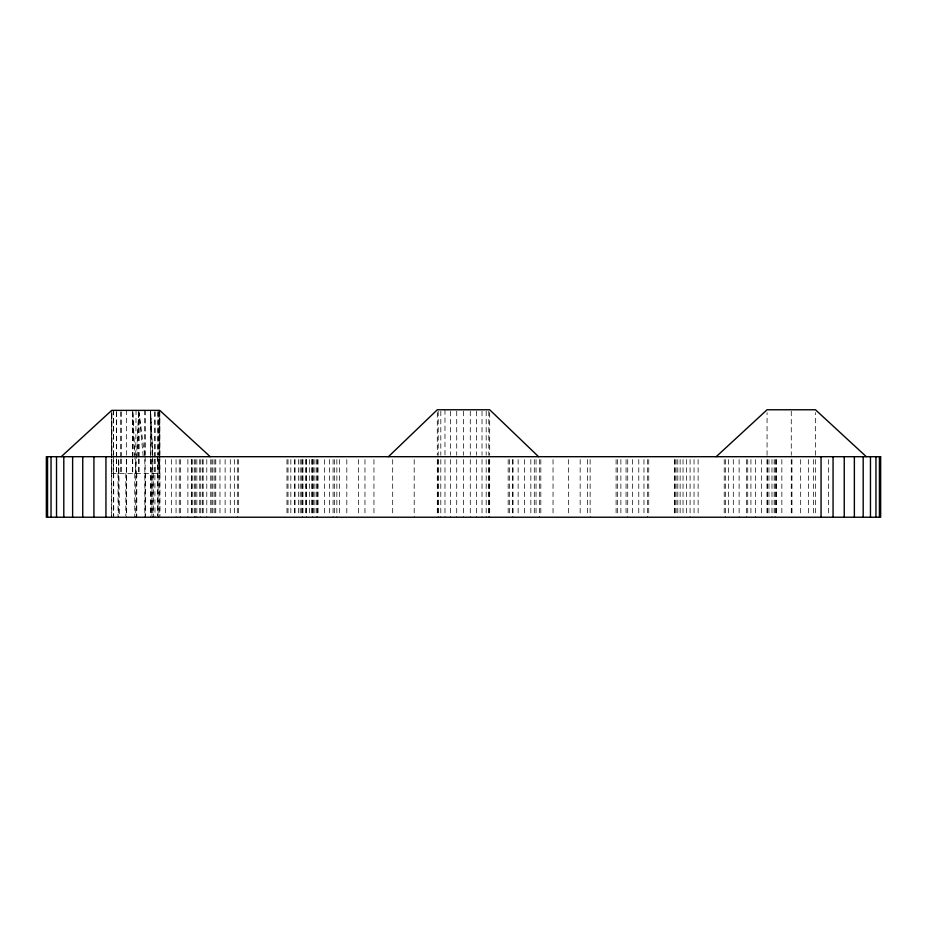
<?xml version="1.0" encoding="UTF-8"?>
<svg xmlns="http://www.w3.org/2000/svg" width="927" height="927" viewBox="0 0 927 927"><rect width="100%" height="100%" fill="white"/><g stroke="black" fill="none" stroke-linecap="round" stroke-linejoin="round"><path stroke-width="0.7" stroke-dasharray="4.63 3.48" d="M113.43 455.25L113.442 411.82M126.64 459.479L126.628 515.818M144.832 455.25L144.844 410.371M158.03 411.82L158.03 455.25L158.158 410.371L158.123 455.25M767.058 455.273L767.069 412.619M815.447 455.273L815.459 412.619M113.314 473.396L113.337 459.479M159.664 456.698L159.745 411.82L159.711 457.637M111.541 455.25L111.761 410.371L111.773 455.25M118.621 473.396L118.702 458.807L119.537 517.231M111.541 517.231L111.634 459.328M135.748 455.261L136.049 410.684M137.184 456.698L138.679 411.82M138.587 413.175L135.736 473.396L134.693 471.484M136.709 471.611L135.736 473.396L134.96 456.698M111.541 473.396L159.931 473.396L159.931 515.818M144.647 455.296L139.096 413.175L143.21 456.698M159.734 471.53L158.424 459.386L159.734 473.396L159.664 459.479M150.336 410.371L152.77 455.296L150.603 410.371M157.184 456.698L158.03 473.396M132.874 413.175L134.89 455.296M152.225 456.698L152.839 473.396M152.167 455.25L150.649 411.82L150.603 457.637M132.793 411.82L134.23 456.698M159.826 456.698L159.931 473.396M159.757 410.371L159.931 455.25M158.135 459.479L158.158 517.231M144.832 459.479L144.844 517.231M113.314 410.371L113.337 455.25M828.367 459.572L828.367 515.783M815.447 459.572L815.447 515.783M813.535 459.572L813.535 515.783M808.344 459.572L808.344 515.783M800.673 459.572L800.673 515.783M791.959 459.572L791.959 515.783M791.264 411.194L791.264 455.273M791.264 459.572L791.264 515.783M781.843 459.572L781.843 515.783M776.351 459.572L776.351 515.783M776.05 459.572L776.05 515.783M775.181 459.572L775.181 517.231M774.149 459.572L774.149 515.783M771.982 459.572L771.982 517.231M768.947 459.572L768.947 515.783M767.255 459.572L767.255 515.783M767.058 459.572L767.058 515.783M761.461 459.572L761.461 515.783M755.656 459.572L755.656 517.231M750.916 459.572L750.916 515.783M747.73 459.572L747.73 515.783M746.559 459.572L746.559 517.231M739.109 459.572L739.109 517.231M733.303 459.572L733.303 515.783M728.564 459.572L728.564 515.783M725.377 459.572L725.377 517.231M724.219 459.572L724.219 515.783M698.112 459.572L698.112 515.783M694.033 459.572L694.033 515.783M690.094 459.572L690.094 517.231M686.386 459.572L686.386 515.783M683.037 459.572L683.037 515.783M680.14 459.572L680.14 515.783M677.799 459.572L677.799 515.783M676.061 459.572L676.061 515.783M675.007 459.572L675.007 515.783M674.647 459.572L674.647 515.783M648.749 459.572L648.749 515.783M647.463 459.572L647.463 517.231M643.964 459.572L643.964 515.783M638.773 459.572L638.773 515.783M632.423 459.572L632.423 515.783M627.73 459.572L627.73 517.231M626.061 459.572L626.061 515.783M620.87 459.572L620.87 515.783M617.37 459.572L617.37 515.783M616.096 459.572L616.096 515.783M590.128 459.572L590.128 517.231M587.556 459.572L587.556 515.783M580.175 459.572L580.175 515.783M568.494 459.572L568.494 515.783M553.037 459.572L553.037 515.783M540.823 459.572L540.823 515.783M539.537 459.572L539.537 517.231M536.038 459.572L536.038 515.783M534.3 459.572L534.3 515.783M530.847 459.572L530.847 515.783M524.497 459.572L524.497 515.783M518.135 459.572L518.135 515.783M512.944 459.572L512.944 515.783M512.782 459.572L512.782 517.231M509.444 459.572L509.444 515.783M508.17 459.572L508.17 515.783M489.688 412.619L489.688 455.273M489.688 459.572L489.688 517.231M489.016 459.572L489.016 515.783M488.796 411.194L488.796 455.273M488.796 459.572L488.796 517.231M486.177 411.194L486.177 455.273M486.177 459.572L486.177 517.231M482.017 411.194L482.017 455.273M482.017 459.572L482.017 517.231M476.594 411.194L476.594 455.273M476.594 459.572L476.594 517.231M470.279 411.194L470.279 455.273M470.279 459.572L470.279 517.231M463.5 411.194L463.5 455.273M463.5 459.572L463.5 517.231M456.721 411.194L456.721 455.273M456.721 459.572L456.721 517.231M450.395 411.194L450.395 455.273M450.395 459.572L450.395 517.231M444.972 409.769L444.972 455.273M444.972 459.572L444.972 517.231M440.812 411.194L440.812 455.273M440.812 459.572L440.812 517.231M438.193 411.194L438.193 455.273M438.193 459.572L438.193 517.231M437.973 459.572L437.973 515.783M437.301 412.619L437.301 455.273M437.301 459.572L437.301 515.783M414.195 459.572L414.195 517.231M392.689 459.572L392.689 515.783M373.952 459.572L373.952 515.783M364.96 459.572L364.96 515.783M358.482 459.572L358.482 515.783M346.814 459.572L346.814 515.783M339.433 459.572L339.433 515.783M336.86 459.572L336.86 517.231M334.357 459.572L334.357 515.783M333.083 459.572L333.083 517.231M329.583 459.572L329.583 515.783M324.392 459.572L324.392 515.783M318.031 459.572L318.031 515.783M317.683 459.572L317.683 517.231M316.617 459.572L316.617 517.231M314.89 459.572L314.89 515.783M313.442 459.572L313.442 515.783M312.55 459.572L312.55 515.783M312.399 459.572L312.399 517.231M311.669 459.572L311.669 515.783M309.56 459.572L309.56 515.783M306.478 459.572L306.478 515.783M306.304 459.572L306.304 517.231M305.365 459.572L305.365 515.783M302.978 459.572L302.978 515.783M302.596 459.572L302.596 517.231M301.704 459.572L301.704 515.783M300.209 459.572L300.209 515.783M298.645 459.572L298.645 515.783M295.064 459.572L295.064 515.783M294.577 459.572L294.577 515.783M290.846 459.572L290.846 515.783M288.019 459.572L288.019 515.783M286.976 459.572L286.976 515.783M238.355 459.572L238.355 515.783M237.312 459.572L237.312 517.231M234.473 459.572L234.473 515.783M230.278 459.572L230.278 515.783M225.122 459.572L225.122 515.783M219.977 459.572L219.977 515.783M215.771 459.572L215.771 515.783M214.809 459.572L214.809 515.783M212.932 459.572L212.932 515.783M211.889 459.572L211.889 515.783M210.73 459.572L210.73 515.783M206.779 459.572L206.779 517.231M203.071 459.572L203.071 515.783M202.77 459.572L202.77 515.783M200.777 459.572L200.777 517.231M199.722 459.572L199.722 515.783M196.837 459.572L196.837 517.231M195.319 459.572L195.319 517.231M194.485 459.572L194.485 517.231M192.758 459.572L192.758 515.783M191.704 459.572L191.704 515.783M191.344 459.572L191.344 515.783M187.88 459.572L187.88 517.231M180.429 459.572L180.429 517.231M179.259 459.572L179.259 515.783M176.06 459.572L176.06 517.231M171.333 459.572L171.333 515.783M165.539 459.572L165.539 515.783M159.711 459.074L159.734 517.231M158.03 456.698L158.03 517.231M157.729 473.396L157.729 515.818M155.041 411.808L155.041 457.637M155.041 459.074L155.041 473.396M154.832 411.808L154.832 457.637M154.832 459.074L154.994 517.231M153.418 473.396L153.465 517.231M152.839 459.479L152.839 517.231M151.993 473.396L151.935 517.231M151.796 459.572L151.796 515.783M150.95 459.572L150.95 515.783M150.603 459.074L150.637 517.231M150.336 411.808L150.336 457.637M150.336 459.074L150.336 473.396M145.609 473.396L145.609 515.818M145.157 410.371L145.157 455.25M145.157 456.698L145.157 517.231M139.062 411.808L139.062 457.637M139.062 459.074L139.062 473.396M138.726 411.808L138.726 457.637M138.726 459.074L138.726 473.396M136.79 473.396L136.79 517.231M136.651 473.396L136.651 517.231M135.736 459.479L135.736 517.231M134.763 473.396L134.763 517.231M132.746 411.808L132.746 457.637M132.746 459.074L132.746 473.396M132.41 411.808L132.41 457.637M132.41 459.074L132.41 473.396M126.64 455.25L126.315 410.371M126.315 459.479L126.315 517.231M125.852 473.396L125.852 515.818M121.136 411.808L121.136 457.637M121.136 459.074L121.136 473.396M120.869 411.808L120.869 457.637M120.869 459.074L120.869 473.396M118.621 459.479L118.621 517.231M118.007 473.396L118.053 517.231M116.64 411.808L116.64 457.637M116.64 459.074L116.64 473.396M116.431 411.808L116.431 457.637M116.431 459.074L116.431 473.396M113.731 473.396L113.731 515.818M113.43 456.698L113.314 517.231M111.761 413.233L111.761 457.637M111.761 459.074L111.761 473.396M111.715 413.233L111.715 457.637M111.715 459.074L111.727 517.231"/><path stroke-width="1.39" d="M388.425 456.698L437.301 409.769L489.688 409.769L538.575 456.698M716.189 456.698L767.069 409.769L815.459 409.769L866.339 456.698M61.228 456.698L111.715 410.371L159.757 410.371L210.232 456.698M879.422 456.698L879.422 517.231M875.945 456.698L875.945 517.231M870.465 456.698L870.465 517.231M863.188 456.698L863.188 517.231M854.37 456.698L854.37 517.231M844.242 456.698L844.242 517.231M833.06 456.698L833.06 517.231M821.055 456.698L821.055 517.231M105.945 456.698L105.945 517.231M93.928 456.698L93.928 517.231M82.746 456.698L82.746 517.231M72.619 456.698L72.619 517.231M63.801 456.698L63.801 517.231M56.524 456.698L56.524 517.231M51.031 456.698L51.031 517.231M47.555 456.698L47.555 517.231M880.65 456.698L46.35 456.698L46.35 517.231L880.65 517.231L880.65 456.698"/></g></svg>
